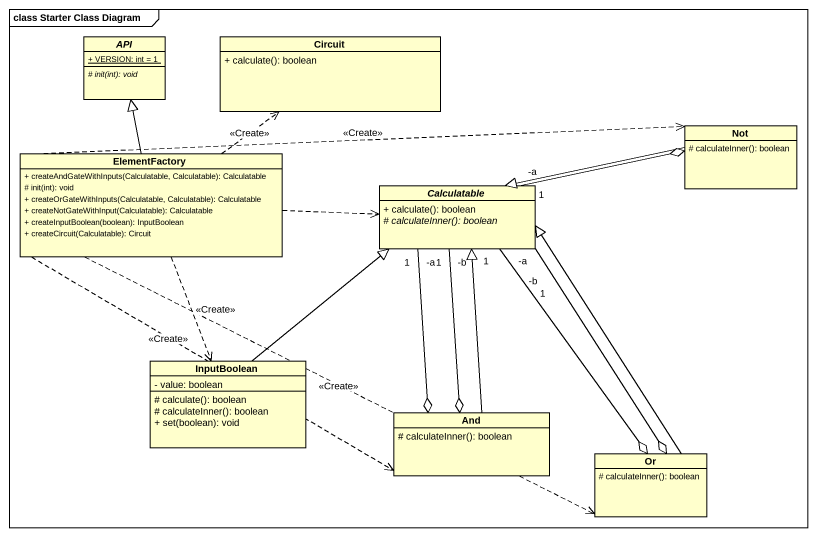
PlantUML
@startuml
mainframe class Starter Class Diagram
hide circle
hide empty members
skinparam classAttributeIconSize 0
abstract class API {
  {static} + VERSION: int = 1
  {abstract} # init(int): void
}
class Circuit {
  + calculate(): boolean
}
class Not {
  # calculateInner(): boolean
}
class ElementFactory {
  + createAndGateWithInputs(Calculatable, Calculatable): Calculatable
  # init(int): void
  + createOrGateWithInputs(Calculatable, Calculatable): Calculatable
  + createNotGateWithInput(Calculatable): Calculatable
  + createInputBoolean(boolean): InputBoolean
  + createCircuit(Calculatable): Circuit
}
abstract class Calculatable {
  + calculate(): boolean
  {abstract} # calculateInner(): boolean
}
class InputBoolean {
  - value: boolean
  # calculate(): boolean
  # calculateInner(): boolean
  + set(boolean): void
}
class And {
  # calculateInner(): boolean
}
class Or {
  # calculateInner(): boolean
}
Not -left-|> Calculatable
ElementFactory -up-|> API
ElementFactory .up.> Circuit : <<Create>>
ElementFactory .right.> Not : <<Create>>
ElementFactory .right.> Calculatable
ElementFactory ..> InputBoolean : <<Create>>
ElementFactory ..> And : <<Create>>
ElementFactory .right.> Or : <<Create>>
Calculatable "-a\n1" -right-o Not
Calculatable "-a\n1" --o And
Calculatable "-b\n1" --o And
Calculatable "-a\n1" --o Or
Calculatable "-b\n1" --o Or
InputBoolean -up-|> Calculatable
And -up-|> Calculatable
Or -up-|> Calculatable
@enduml
